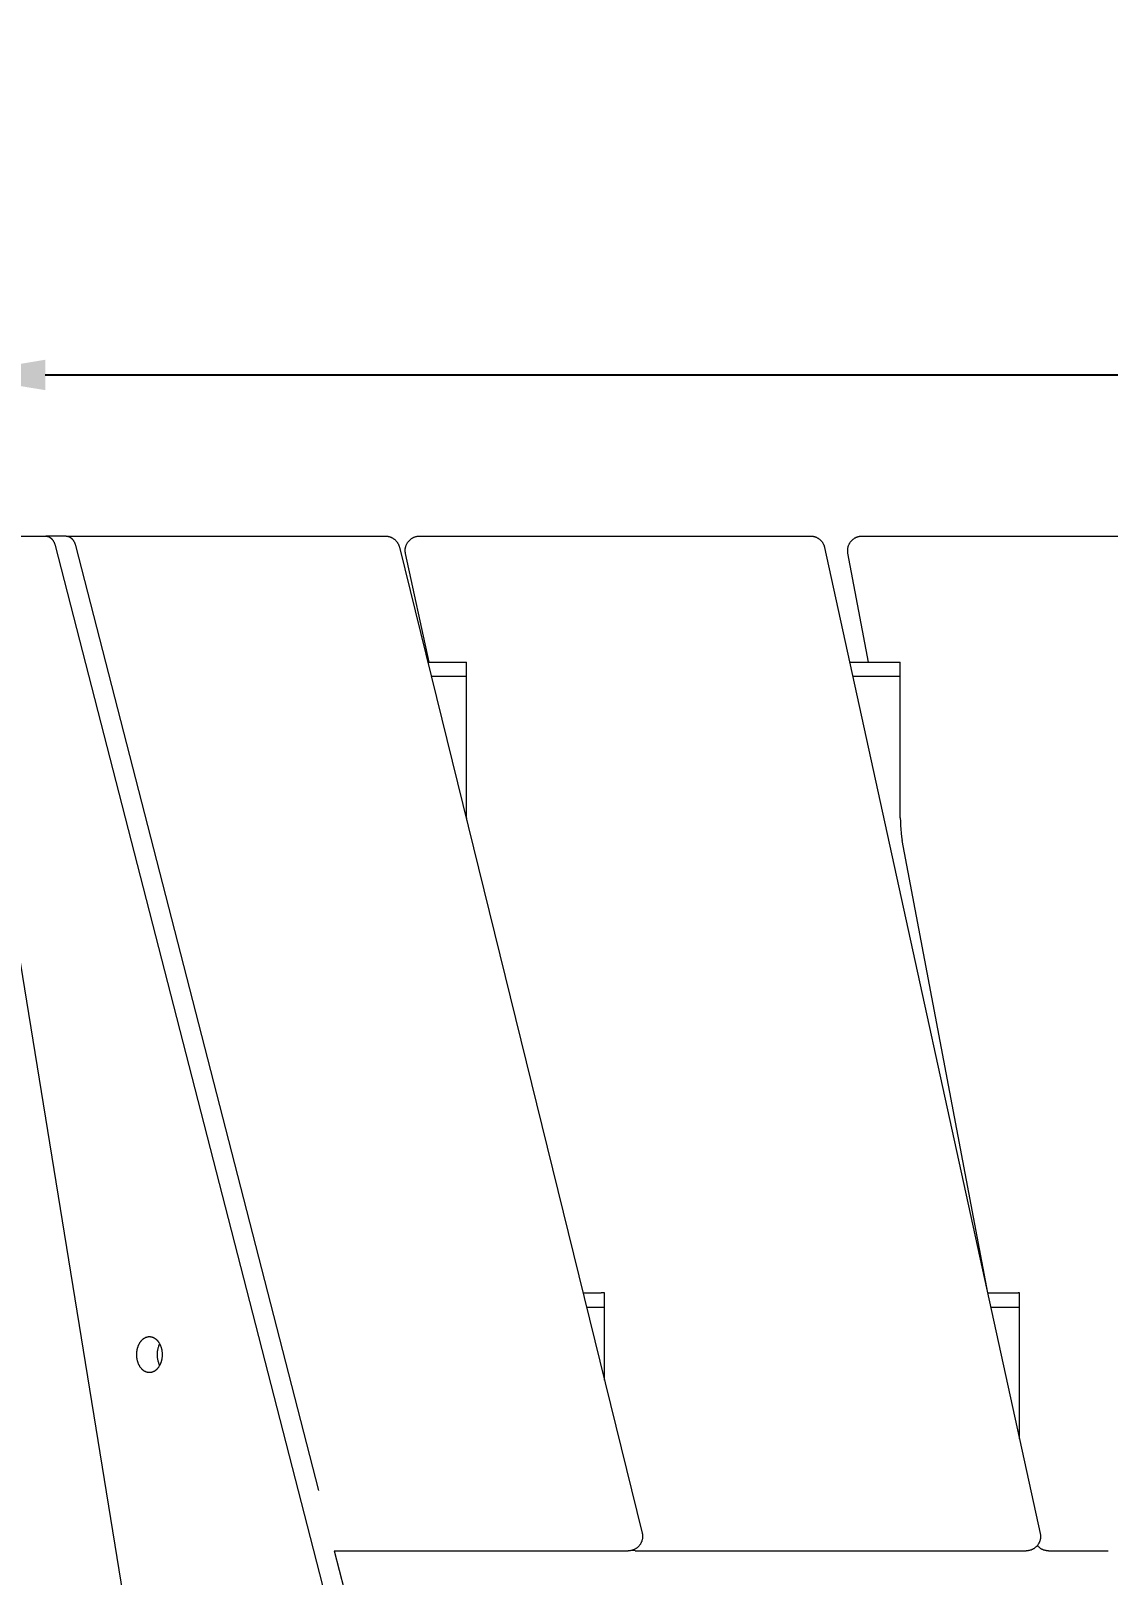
# Model space of a CAD drawing. Header units: inches. Extents: x -11 to 189, y -7 to 133.
# Drawn here: x -2.27 to 9.52, y 116.16 to 133.05 of the extents above; entities that cross this region are included whole.
import ezdxf

# ---------------------------------------------------------------- set-up
doc = ezdxf.new("R2010")
doc.units = ezdxf.units.IN
doc.layers.add('ZANO_R', color=7, linetype='Continuous', lineweight=0)
doc.layers.add('ZANO_W', color=1, linetype='Continuous', lineweight=0)
doc.styles.get("Standard").update_dxf_attribs({"font": 'arial.ttf'})
doc.dimstyles.new('amerykanie', dxfattribs={"dimtxt": 50, "dimasz": 50, "dimexe": 0.5, "dimexo": 0.5, "dimgap": 1, "dimtad": 1, "dimdec": 0, "dimzin": 0, "dimlunit": 5, "dimtxsty": 'Standard', "dimcen": 0.09, "dimclrd": 1, "dimclre": 1, "dimclrt": 1, "dimazin": 0, "dimtfac": 1, "dimtdec": 0, "dimtmove": 0, "dimatfit": 3, "dimfxl": 1, "dimtzin": 0, "dimarcsym": 1})

# ---------------------------------------------------------------- blocks, each defined once
blk = doc.blocks.new('*D387')
at = {"layer": 'ZANO_W', "color": 1, "lineweight": -2}
for p, q in [((-3.114, 127.898), (-3.114, 129.787)), ((83.802, 127.903), (83.802, 129.787)), ((-2.114, 129.287), (82.802, 129.287))]:
    blk.add_line(p, q, dxfattribs=at)
at = {"layer": 'ZANO_W', "color": 1}
for points in [[(-2.114, 129.454), (-2.114, 129.121), (-3.114, 129.287)], [(82.802, 129.121), (82.802, 129.454), (83.802, 129.287)]]:
    blk.add_solid(points, dxfattribs=at)
at = {"layer": 'ZANO_W', "color": 1, "insert": (40.344, 130.628), "char_height": 1.625, "attachment_point": 5}
blk.add_mtext('86 15/16', dxfattribs=at)

msp = doc.modelspace()

# ---------------------------------------------------------------- linework, layer by layer
at = {"layer": 'ZANO_R'}
for p, q in [((-3.00505, 127.52506), (-2.10937, 127.52506)), ((-2.10937, 127.52506), (-2.10736, 127.52503)), ((-1.88665, 127.52506), (-2.10937, 127.52506)), ((-2.10736, 127.52503), (-2.10535, 127.52496)), ((-2.10535, 127.52496), (-2.10333, 127.52483)), ((-2.10333, 127.52483), (-2.1013, 127.52465)), ((-2.1013, 127.52465), (-2.09926, 127.52441)), ((-2.09926, 127.52441), (-2.09722, 127.52412)), ((-2.09722, 127.52412), (-2.09517, 127.52378)), ((-2.09517, 127.52378), (-2.09312, 127.52337)), ((-2.09312, 127.52337), (-2.09106, 127.52292)), ((-2.09106, 127.52292), (-2.089, 127.5224)), ((-2.089, 127.5224), (-2.08694, 127.52183)), ((-2.08694, 127.52183), (-2.08488, 127.5212)), ((-2.08488, 127.5212), (-2.08282, 127.52052)), ((-2.08282, 127.52052), (-2.08076, 127.51977)), ((-2.08076, 127.51977), (-2.07871, 127.51897)), ((-2.07871, 127.51897), (-2.07666, 127.51811)), ((-2.07666, 127.51811), (-2.07461, 127.51719)), ((-1.88665, 127.52506), (-1.63627, 127.52506)), ((-1.88665, 127.52506), (-1.88465, 127.52503)), ((-1.88465, 127.52503), (-1.88264, 127.52496)), ((-1.88264, 127.52496), (-1.88062, 127.52483)), ((-1.88062, 127.52483), (-1.87859, 127.52465)), ((-1.87859, 127.52465), (-1.87655, 127.52441)), ((-1.87655, 127.52441), (-1.87451, 127.52412)), ((-1.87451, 127.52412), (-1.87246, 127.52378)), ((-1.87246, 127.52378), (-1.87041, 127.52337)), ((-1.87041, 127.52337), (-1.86835, 127.52292)), ((-1.86835, 127.52292), (-1.86629, 127.5224)), ((-1.86629, 127.5224), (-1.86423, 127.52183)), ((-1.86423, 127.52183), (-1.86217, 127.5212)), ((-1.86217, 127.5212), (-1.86011, 127.52052)), ((-1.86011, 127.52052), (-1.85805, 127.51977)), ((-1.85805, 127.51977), (-1.85599, 127.51897)), ((-1.85599, 127.51897), (-1.85394, 127.51811)), ((-1.85394, 127.51811), (-1.8519, 127.51719)), ((-1.63627, 127.52506), (1.60863, 127.52506)), ((1.60863, 127.52506), (1.61399, 127.52497)), ((1.61399, 127.52497), (1.61935, 127.52469)), ((1.61935, 127.52469), (1.6247, 127.52424)), ((1.6247, 127.52424), (1.63003, 127.5236)), ((1.63003, 127.5236), (1.63533, 127.52278)), ((1.63533, 127.52278), (1.6406, 127.52178)), ((1.6406, 127.52178), (1.64584, 127.5206)), ((1.64584, 127.5206), (1.65103, 127.51924)), ((1.65103, 127.51924), (1.65618, 127.51771)), ((1.93518, 127.51759), (1.94036, 127.51915)), ((1.94036, 127.51915), (1.94559, 127.52053)), ((1.94559, 127.52053), (1.95087, 127.52173)), ((1.95087, 127.52173), (1.95618, 127.52274)), ((1.95618, 127.52274), (1.96152, 127.52358)), ((1.96152, 127.52358), (1.96689, 127.52422)), ((1.96689, 127.52422), (1.97228, 127.52469)), ((1.97228, 127.52469), (1.97769, 127.52497)), ((1.97769, 127.52497), (1.98309, 127.52506)), ((1.98309, 127.52506), (2.73894, 127.52506)), ((2.73894, 127.52506), (6.26201, 127.52506)), ((6.26201, 127.52506), (6.26748, 127.52496)), ((6.26748, 127.52496), (6.27295, 127.52468)), ((6.27295, 127.52468), (6.2784, 127.5242)), ((6.2784, 127.5242), (6.28383, 127.52354)), ((6.28383, 127.52354), (6.28924, 127.52269)), ((6.28924, 127.52269), (6.29461, 127.52165)), ((6.29461, 127.52165), (6.29994, 127.52042)), ((6.29994, 127.52042), (6.30523, 127.51901)), ((6.30523, 127.51901), (6.31047, 127.51742)), ((6.77815, 127.51754), (6.78334, 127.51911)), ((6.78334, 127.51911), (6.78859, 127.5205)), ((6.78859, 127.5205), (6.79388, 127.5217)), ((6.79388, 127.5217), (6.79921, 127.52273)), ((6.79921, 127.52273), (6.80458, 127.52357)), ((6.80458, 127.52357), (6.80996, 127.52422)), ((6.80996, 127.52422), (6.81537, 127.52469)), ((6.81537, 127.52469), (6.82079, 127.52497)), ((6.82079, 127.52497), (6.82622, 127.52506)), ((6.82622, 127.52506), (7.47952, 127.52506)), ((7.47952, 127.52506), (11.24653, 127.52506)), ((-2.07461, 127.51719), (-2.07258, 127.51622)), ((-2.07258, 127.51622), (-2.07055, 127.51518)), ((-2.07055, 127.51518), (-2.06853, 127.51409)), ((-2.06853, 127.51409), (-2.06652, 127.51294)), ((-2.06652, 127.51294), (-2.06453, 127.51173)), ((-2.06453, 127.51173), (-2.06254, 127.51046)), ((-2.06254, 127.51046), (-2.06057, 127.50914)), ((-2.06057, 127.50914), (-2.05862, 127.50776)), ((-2.05862, 127.50776), (-2.05669, 127.50632)), ((-2.05669, 127.50632), (-2.05477, 127.50483)), ((-2.05477, 127.50483), (-2.05287, 127.50329)), ((-2.05287, 127.50329), (-2.05099, 127.50169)), ((-2.05099, 127.50169), (-2.04914, 127.50004)), ((-2.04914, 127.50004), (-2.0473, 127.49833)), ((-2.0473, 127.49833), (-2.04549, 127.49658)), ((-2.04549, 127.49658), (-2.04371, 127.49478)), ((-2.04371, 127.49478), (-2.04195, 127.49292)), ((-2.04195, 127.49292), (-2.04022, 127.49102)), ((-2.04022, 127.49102), (-2.03851, 127.48907)), ((-2.03851, 127.48907), (-2.03684, 127.48708)), ((-2.03684, 127.48708), (-2.03519, 127.48504)), ((-2.03519, 127.48504), (-2.03358, 127.48296)), ((-2.03358, 127.48296), (-2.03199, 127.48083)), ((-2.03199, 127.48083), (-2.03044, 127.47867)), ((-2.03044, 127.47867), (-2.02892, 127.47647)), ((-2.02892, 127.47647), (-2.02743, 127.47423)), ((-2.02743, 127.47423), (-2.02598, 127.47196)), ((-2.02598, 127.47196), (-2.02318, 127.46731)), ((-2.02318, 127.46731), (-2.02053, 127.46253)), ((-2.02053, 127.46253), (-2.01802, 127.45765)), ((-2.01802, 127.45765), (-2.01566, 127.45267)), ((-2.01566, 127.45267), (-2.01346, 127.4476)), ((-2.01346, 127.4476), (-2.0114, 127.44246)), ((-2.0114, 127.44246), (-2.0095, 127.43726)), ((-2.0095, 127.43726), (-2.00776, 127.43202)), ((-2.00776, 127.43202), (-2.00617, 127.42674)), ((-2.00617, 127.42674), (-2.00473, 127.42144)), ((-2.00473, 127.42144), (1.98108, 111.93451)), ((-1.8519, 127.51719), (-1.84986, 127.51622)), ((-1.84986, 127.51622), (-1.84784, 127.51518)), ((-1.84784, 127.51518), (-1.84582, 127.51409)), ((-1.84582, 127.51409), (-1.84381, 127.51294)), ((-1.84381, 127.51294), (-1.84181, 127.51173)), ((-1.84181, 127.51173), (-1.83983, 127.51046)), ((-1.83983, 127.51046), (-1.83786, 127.50914)), ((-1.83786, 127.50914), (-1.83591, 127.50776)), ((-1.83591, 127.50776), (-1.83398, 127.50632)), ((-1.83398, 127.50632), (-1.83206, 127.50483)), ((-1.83206, 127.50483), (-1.83016, 127.50329)), ((-1.83016, 127.50329), (-1.82828, 127.50169)), ((-1.82828, 127.50169), (-1.82643, 127.50004)), ((-1.82643, 127.50004), (-1.82459, 127.49833)), ((-1.82459, 127.49833), (-1.82278, 127.49658)), ((-1.82278, 127.49658), (-1.821, 127.49478)), ((-1.821, 127.49478), (-1.81924, 127.49292)), ((-1.81924, 127.49292), (-1.81751, 127.49102)), ((-1.81751, 127.49102), (-1.8158, 127.48907)), ((-1.8158, 127.48907), (-1.81413, 127.48708)), ((-1.81413, 127.48708), (-1.81248, 127.48504)), ((-1.81248, 127.48504), (-1.81087, 127.48296)), ((-1.81087, 127.48296), (-1.80928, 127.48083)), ((-1.80928, 127.48083), (-1.80773, 127.47867)), ((-1.80773, 127.47867), (-1.80621, 127.47647)), ((-1.80621, 127.47647), (-1.80472, 127.47423)), ((-1.80472, 127.47423), (-1.80327, 127.47196)), ((-1.80327, 127.47196), (-1.80047, 127.46731)), ((-1.80047, 127.46731), (-1.79782, 127.46253)), ((-1.79782, 127.46253), (-1.79531, 127.45765)), ((-1.79531, 127.45765), (-1.79295, 127.45267)), ((-1.79295, 127.45267), (-1.79075, 127.4476)), ((-1.79075, 127.4476), (-1.78869, 127.44246)), ((-1.78869, 127.44246), (-1.78679, 127.43726)), ((-1.78679, 127.43726), (-1.78505, 127.43202)), ((-1.78505, 127.43202), (-1.78346, 127.42674)), ((-1.78346, 127.42674), (-1.78201, 127.42144)), ((-1.78201, 127.42144), (0.87826, 117.08488)), ((1.65618, 127.51771), (1.66126, 127.516)), ((1.66126, 127.516), (1.66629, 127.51412)), ((1.66629, 127.51412), (1.67125, 127.51207)), ((1.67125, 127.51207), (1.67614, 127.50985)), ((1.67614, 127.50985), (1.68095, 127.50747)), ((1.68095, 127.50747), (1.68567, 127.50493)), ((1.68567, 127.50493), (1.69031, 127.50222)), ((1.69031, 127.50222), (1.69485, 127.49936)), ((1.69485, 127.49936), (1.69929, 127.49634)), ((1.69929, 127.49634), (1.70362, 127.49318)), ((1.70362, 127.49318), (1.70785, 127.48987)), ((1.70785, 127.48987), (1.71196, 127.48642)), ((1.71196, 127.48642), (1.71595, 127.48283)), ((1.71595, 127.48283), (1.71981, 127.47911)), ((1.71981, 127.47911), (1.72355, 127.47525)), ((1.72355, 127.47525), (1.72715, 127.47127)), ((1.72715, 127.47127), (1.73061, 127.46717)), ((1.73061, 127.46717), (1.73394, 127.46296)), ((1.73394, 127.46296), (1.73711, 127.45863)), ((1.73711, 127.45863), (1.74014, 127.4542)), ((1.74014, 127.4542), (1.74302, 127.44967)), ((1.74302, 127.44967), (1.74574, 127.44505)), ((1.74574, 127.44505), (1.7483, 127.44033)), ((1.7483, 127.44033), (1.75069, 127.43553)), ((1.75069, 127.43553), (1.75293, 127.43065)), ((1.75293, 127.43065), (1.75499, 127.42569)), ((1.75499, 127.42569), (1.75689, 127.42067)), ((1.75689, 127.42067), (1.75861, 127.41559)), ((1.75861, 127.41559), (1.76016, 127.41045)), ((1.76016, 127.41045), (1.76153, 127.40526)), ((1.76153, 127.40526), (4.41911, 116.62149)), ((1.82562, 127.3661), (1.82566, 127.37151)), ((1.82576, 127.3607), (1.82562, 127.3661)), ((1.82566, 127.37151), (1.82589, 127.37692)), ((1.82609, 127.3553), (1.82576, 127.3607)), ((1.82589, 127.37692), (1.8263, 127.38231)), ((1.82661, 127.34991), (1.82609, 127.3553)), ((1.8263, 127.38231), (1.8269, 127.38769)), ((1.82731, 127.34455), (1.82661, 127.34991)), ((1.8269, 127.38769), (1.82769, 127.39304)), ((1.82769, 127.39304), (1.82865, 127.39836)), ((1.82865, 127.39836), (1.8298, 127.40365)), ((1.8298, 127.40365), (1.83113, 127.40889)), ((1.83113, 127.40889), (1.83264, 127.41409)), ((1.83264, 127.41409), (1.83432, 127.41923)), ((1.83432, 127.41923), (1.83619, 127.42431)), ((1.83619, 127.42431), (1.83822, 127.42932)), ((1.83822, 127.42932), (1.84043, 127.43426)), ((1.84043, 127.43426), (1.8428, 127.43912)), ((1.8428, 127.43912), (1.84534, 127.44389)), ((1.84534, 127.44389), (1.84804, 127.44858)), ((1.84804, 127.44858), (1.8509, 127.45317)), ((1.8509, 127.45317), (1.85392, 127.45766)), ((1.85392, 127.45766), (1.85709, 127.46204)), ((1.85709, 127.46204), (1.86041, 127.46632)), ((1.86041, 127.46632), (1.86387, 127.47047)), ((1.86387, 127.47047), (1.86748, 127.4745)), ((1.86748, 127.4745), (1.87122, 127.47841)), ((1.87122, 127.47841), (1.87509, 127.48219)), ((1.87509, 127.48219), (1.87909, 127.48583)), ((1.87909, 127.48583), (1.88321, 127.48933)), ((1.88321, 127.48933), (1.88745, 127.49269)), ((1.88745, 127.49269), (1.89181, 127.4959)), ((1.89181, 127.4959), (1.89627, 127.49896)), ((1.89627, 127.49896), (1.90083, 127.50187)), ((1.90083, 127.50187), (1.90549, 127.50461)), ((1.90549, 127.50461), (1.91024, 127.5072)), ((1.91024, 127.5072), (1.91508, 127.50962)), ((1.91508, 127.50962), (1.92, 127.51187)), ((1.92, 127.51187), (1.92499, 127.51395)), ((1.92499, 127.51395), (1.93006, 127.51586)), ((1.93006, 127.51586), (1.93518, 127.51759)), ((6.31047, 127.51742), (6.31564, 127.51565)), ((6.31564, 127.51565), (6.32075, 127.51369)), ((6.32075, 127.51369), (6.3258, 127.51156)), ((6.3258, 127.51156), (6.33076, 127.50926)), ((6.33076, 127.50926), (6.33564, 127.50679)), ((6.33564, 127.50679), (6.34043, 127.50414)), ((6.34043, 127.50414), (6.34513, 127.50134)), ((6.34513, 127.50134), (6.34973, 127.49837)), ((6.34973, 127.49837), (6.35422, 127.49524)), ((6.35422, 127.49524), (6.3586, 127.49196)), ((6.3586, 127.49196), (6.36286, 127.48853)), ((6.36286, 127.48853), (6.367, 127.48495)), ((6.367, 127.48495), (6.37102, 127.48123)), ((6.37102, 127.48123), (6.3749, 127.47738)), ((6.3749, 127.47738), (6.37865, 127.47339)), ((6.37865, 127.47339), (6.38225, 127.46927)), ((6.38225, 127.46927), (6.38571, 127.46503)), ((6.38571, 127.46503), (6.38903, 127.46068)), ((6.38903, 127.46068), (6.39218, 127.45621)), ((6.39218, 127.45621), (6.39518, 127.45163)), ((6.39518, 127.45163), (6.39802, 127.44695)), ((6.39802, 127.44695), (6.4007, 127.44218)), ((6.4007, 127.44218), (6.40321, 127.43731)), ((6.40321, 127.43731), (6.40555, 127.43237)), ((6.40555, 127.43237), (6.40771, 127.42734)), ((6.40771, 127.42734), (6.4097, 127.42224)), ((6.4097, 127.42224), (6.41151, 127.41708)), ((6.41151, 127.41708), (6.41314, 127.41185)), ((6.41314, 127.41185), (6.41459, 127.40658)), ((6.41459, 127.40658), (6.41585, 127.40125)), ((6.41585, 127.40125), (8.77615, 116.61748)), ((6.66875, 127.36527), (6.66877, 127.3707)), ((6.66893, 127.35985), (6.66875, 127.36527)), ((6.66877, 127.3707), (6.66897, 127.37613)), ((6.66929, 127.35443), (6.66893, 127.35985)), ((6.66897, 127.37613), (6.66936, 127.38154)), ((6.66983, 127.34903), (6.66929, 127.35443)), ((6.66936, 127.38154), (6.66993, 127.38694)), ((6.66993, 127.38694), (6.67069, 127.39231)), ((6.67069, 127.39231), (6.67164, 127.39765)), ((6.67164, 127.39765), (6.67276, 127.40296)), ((6.67276, 127.40296), (6.67407, 127.40823)), ((6.67407, 127.40823), (6.67557, 127.41345)), ((6.67557, 127.41345), (6.67724, 127.41861)), ((6.67724, 127.41861), (6.67908, 127.42372)), ((6.67908, 127.42372), (6.6811, 127.42875)), ((6.6811, 127.42875), (6.6833, 127.43372)), ((6.6833, 127.43372), (6.68566, 127.4386)), ((6.68566, 127.4386), (6.68819, 127.4434)), ((6.68819, 127.4434), (6.69089, 127.44812)), ((6.69089, 127.44812), (6.69374, 127.45273)), ((6.69374, 127.45273), (6.69676, 127.45725)), ((6.69676, 127.45725), (6.69992, 127.46165)), ((6.69992, 127.46165), (6.70324, 127.46595)), ((6.70324, 127.46595), (6.7067, 127.47013)), ((6.7067, 127.47013), (6.71031, 127.47419)), ((6.71031, 127.47419), (6.71405, 127.47812)), ((6.71405, 127.47812), (6.71793, 127.48192)), ((6.71793, 127.48192), (6.72193, 127.48558)), ((6.72193, 127.48558), (6.72606, 127.4891)), ((6.72606, 127.4891), (6.73031, 127.49248)), ((6.73031, 127.49248), (6.73467, 127.49571)), ((6.73467, 127.49571), (6.73914, 127.49879)), ((6.73914, 127.49879), (6.74371, 127.50172)), ((6.74371, 127.50172), (6.74838, 127.50448)), ((6.74838, 127.50448), (6.75314, 127.50708)), ((6.75314, 127.50708), (6.75799, 127.50951)), ((6.75799, 127.50951), (6.76293, 127.51178)), ((6.76293, 127.51178), (6.76793, 127.51388)), ((6.76793, 127.51388), (6.77301, 127.5158)), ((6.77301, 127.5158), (6.77815, 127.51754)), ((1.98108, 96.029), (-3.11357, 127.33226)), ((1.82819, 127.33921), (1.82731, 127.34455)), ((1.82926, 127.33391), (1.82819, 127.33921)), ((2.08902, 126.14711), (1.82926, 127.33391)), ((6.67056, 127.34366), (6.66983, 127.34903)), ((6.67148, 127.33831), (6.67056, 127.34366)), ((6.89683, 126.14711), (6.67148, 127.33831)), ((2.07159, 126.14711), (2.49713, 126.14711)), ((2.49713, 124.44418), (2.49713, 126.14711)), ((6.69035, 126.14711), (7.24473, 126.14711)), ((7.24473, 124.44418), (7.24473, 126.14711)), ((2.49713, 125.98963), (2.1104, 125.98963)), ((7.24473, 125.98963), (6.72482, 125.98963)), ((2.49713, 124.44418), (2.49731, 124.41966)), ((7.24473, 124.44418), (7.24516, 124.40226)), ((7.24516, 124.40226), (7.24687, 124.36038)), ((7.24687, 124.36038), (7.24984, 124.31857)), ((7.24984, 124.31857), (7.25408, 124.27686)), ((7.25408, 124.27686), (7.25958, 124.23531)), ((7.25958, 124.23531), (7.26634, 124.19394)), ((8.20197, 119.24825), (7.26634, 124.19394)), ((3.77176, 119.24825), (3.97144, 119.24825)), ((4.00712, 119.24825), (3.97144, 119.24825)), ((4.00712, 118.29324), (4.00712, 119.24825)), ((8.20034, 119.24825), (8.53613, 119.24825)), ((8.54987, 119.24825), (8.53613, 119.24825)), ((8.54987, 117.6513), (8.54987, 119.24825)), ((3.81057, 119.09077), (4.00712, 119.09077)), ((8.23481, 119.09077), (8.54987, 119.09077)), ((-1.05288, 118.73451), (-1.04992, 118.73732)), ((-1.04992, 118.73732), (-1.04691, 118.74002)), ((-1.04691, 118.74002), (-1.04387, 118.74261)), ((-1.04387, 118.74261), (-1.04079, 118.74507)), ((-1.04079, 118.74507), (-1.03768, 118.74742)), ((-1.03768, 118.74742), (-1.03454, 118.74964)), ((-1.03454, 118.74964), (-1.03137, 118.75175)), ((-1.03137, 118.75175), (-1.02819, 118.75373)), ((-1.02819, 118.75373), (-1.02498, 118.75559)), ((-1.02498, 118.75559), (-1.02176, 118.75733)), ((-1.02176, 118.75733), (-1.01853, 118.75894)), ((-1.01853, 118.75894), (-1.01529, 118.76044)), ((-1.01529, 118.76044), (-1.01205, 118.76181)), ((-1.01205, 118.76181), (-1.0088, 118.76307)), ((-1.0088, 118.76307), (-1.00555, 118.7642)), ((-1.00555, 118.7642), (-1.00231, 118.76522)), ((-1.00231, 118.76522), (-0.99908, 118.76612)), ((-0.99908, 118.76612), (-0.99585, 118.76691)), ((-0.99585, 118.76691), (-0.99264, 118.76759)), ((-0.99264, 118.76759), (-0.98944, 118.76816)), ((-0.98944, 118.76816), (-0.98625, 118.76861)), ((-0.98625, 118.76861), (-0.98309, 118.76897)), ((-0.98309, 118.76897), (-0.97995, 118.76921)), ((-0.97995, 118.76921), (-0.97684, 118.76936)), ((-0.97684, 118.76936), (-0.97375, 118.76941)), ((-0.97375, 118.76941), (-0.97066, 118.76936)), ((-0.97066, 118.76936), (-0.96754, 118.76921)), ((-0.96754, 118.76921), (-0.9644, 118.76897)), ((-0.9644, 118.76897), (-0.96124, 118.76861)), ((-0.96124, 118.76861), (-0.95806, 118.76816)), ((-0.95806, 118.76816), (-0.95486, 118.76759)), ((-0.95486, 118.76759), (-0.95165, 118.76691)), ((-0.95165, 118.76691), (-0.94842, 118.76612)), ((-0.94842, 118.76612), (-0.94518, 118.76522)), ((-0.94518, 118.76522), (-0.94194, 118.7642)), ((-0.94194, 118.7642), (-0.93869, 118.76307)), ((-0.93869, 118.76307), (-0.93545, 118.76181)), ((-0.93545, 118.76181), (-0.9322, 118.76044)), ((-0.9322, 118.76044), (-0.92896, 118.75894)), ((-0.92896, 118.75894), (-0.92573, 118.75733)), ((-0.92573, 118.75733), (-0.92251, 118.75559)), ((-0.92251, 118.75559), (-0.91931, 118.75373)), ((-0.91931, 118.75373), (-0.91612, 118.75175)), ((-0.91612, 118.75175), (-0.91296, 118.74964)), ((-0.91296, 118.74964), (-0.90982, 118.74742)), ((-0.90982, 118.74742), (-0.90671, 118.74507)), ((-0.90671, 118.74507), (-0.90363, 118.74261)), ((-0.90363, 118.74261), (-0.90058, 118.74002)), ((-0.90058, 118.74002), (-0.89758, 118.73732)), ((-0.89758, 118.73732), (-0.89462, 118.73451)), ((-1.11294, 118.57256), (-1.1128, 118.58134)), ((-1.1128, 118.56378), (-1.11294, 118.57256)), ((-1.1128, 118.58134), (-1.11238, 118.59025)), ((-1.11238, 118.59025), (-1.11165, 118.59927)), ((-1.11165, 118.59927), (-1.11062, 118.60838)), ((-1.11062, 118.60838), (-1.10926, 118.61754)), ((-1.10926, 118.61754), (-1.10846, 118.62213)), ((-1.10846, 118.62213), (-1.10757, 118.62672)), ((-1.10757, 118.62672), (-1.1066, 118.63131)), ((-1.1066, 118.63131), (-1.10554, 118.6359)), ((-1.10554, 118.6359), (-1.1044, 118.64047)), ((-1.1044, 118.64047), (-1.10317, 118.64502)), ((-1.10317, 118.64502), (-1.10185, 118.64955)), ((-1.10185, 118.64955), (-1.10045, 118.65406)), ((-1.10045, 118.65406), (-1.09896, 118.65853)), ((-1.09896, 118.65853), (-1.09739, 118.66297)), ((-1.09739, 118.66297), (-1.09573, 118.66737)), ((-1.09573, 118.66737), (-1.09399, 118.67172)), ((-1.09399, 118.67172), (-1.09216, 118.67603)), ((-1.09216, 118.67603), (-1.09025, 118.68028)), ((-1.09025, 118.68028), (-1.08826, 118.68447)), ((-1.08826, 118.68447), (-1.08619, 118.68859)), ((-1.08619, 118.68859), (-1.08404, 118.69265)), ((-1.08404, 118.69265), (-1.08181, 118.69663)), ((-1.08181, 118.69663), (-1.07951, 118.70054)), ((-1.07951, 118.70054), (-1.07713, 118.70436)), ((-1.07713, 118.70436), (-1.07469, 118.7081)), ((-1.07469, 118.7081), (-1.07217, 118.71175)), ((-1.07217, 118.71175), (-1.06959, 118.71531)), ((-1.06959, 118.71531), (-1.06695, 118.71877)), ((-1.06695, 118.71877), (-1.06424, 118.72213)), ((-1.06424, 118.72213), (-1.06148, 118.72538)), ((-1.06148, 118.72538), (-1.05866, 118.72853)), ((-1.05866, 118.72853), (-1.0558, 118.73158)), ((-1.0558, 118.73158), (-1.05288, 118.73451)), ((-0.89462, 118.73451), (-0.8917, 118.73158)), ((-0.8917, 118.73158), (-0.88883, 118.72853)), ((-0.89016, 118.58131), (-0.89023, 118.57256)), ((-0.89023, 118.57256), (-0.89016, 118.56381)), ((-0.88978, 118.59005), (-0.89016, 118.58131)), ((-0.88911, 118.59878), (-0.88978, 118.59005)), ((-0.88813, 118.60747), (-0.88911, 118.59878)), ((-0.88883, 118.72853), (-0.88601, 118.72538)), ((-0.88686, 118.61613), (-0.88813, 118.60747)), ((-0.8853, 118.62474), (-0.88686, 118.61613)), ((-0.88601, 118.72538), (-0.88325, 118.72213)), ((-0.88343, 118.63329), (-0.8853, 118.62474)), ((-0.88128, 118.64178), (-0.88343, 118.63329)), ((-0.88325, 118.72213), (-0.88055, 118.71877)), ((-0.87884, 118.65018), (-0.88128, 118.64178)), ((-0.88055, 118.71877), (-0.8779, 118.71531)), ((-0.87611, 118.65849), (-0.87884, 118.65018)), ((-0.8779, 118.71531), (-0.87532, 118.71175)), ((-0.8731, 118.66671), (-0.87611, 118.65849)), ((-0.87532, 118.71175), (-0.87281, 118.7081)), ((-0.8698, 118.67482), (-0.8731, 118.66671)), ((-0.87281, 118.7081), (-0.87036, 118.70436)), ((-0.87036, 118.70436), (-0.86799, 118.70054)), ((-0.86623, 118.68281), (-0.8698, 118.67482)), ((-0.86799, 118.70054), (-0.86568, 118.69663)), ((-0.86239, 118.69067), (-0.86623, 118.68281)), ((-0.86568, 118.69663), (-0.86346, 118.69265)), ((-0.86346, 118.69265), (-0.86131, 118.68859)), ((-0.86131, 118.68859), (-0.85923, 118.68447)), ((-0.85923, 118.68447), (-0.85724, 118.68028)), ((-0.85724, 118.68028), (-0.85533, 118.67603)), ((-0.85533, 118.67603), (-0.85351, 118.67172)), ((-0.85351, 118.67172), (-0.85176, 118.66737)), ((-0.85176, 118.66737), (-0.8501, 118.66297)), ((-0.8501, 118.66297), (-0.84853, 118.65853)), ((-0.84853, 118.65853), (-0.84704, 118.65406)), ((-0.84704, 118.65406), (-0.84564, 118.64955)), ((-0.84564, 118.64955), (-0.84433, 118.64502)), ((-0.84433, 118.64502), (-0.8431, 118.64047)), ((-0.8431, 118.64047), (-0.84195, 118.6359)), ((-0.84195, 118.6359), (-0.8409, 118.63131)), ((-0.8409, 118.63131), (-0.83993, 118.62672)), ((-0.83993, 118.62672), (-0.83904, 118.62213)), ((-0.83904, 118.62213), (-0.83824, 118.61754)), ((-0.83824, 118.61754), (-0.83688, 118.60838)), ((-0.83688, 118.60838), (-0.83584, 118.59927)), ((-0.83584, 118.59927), (-0.83512, 118.59025)), ((-0.83512, 118.59025), (-0.83469, 118.58134)), ((-0.83469, 118.58134), (-0.83455, 118.57256)), ((-0.83455, 118.57256), (-0.83469, 118.56378)), ((-1.11238, 118.55487), (-1.1128, 118.56378)), ((-1.11165, 118.54585), (-1.11238, 118.55487)), ((-1.11062, 118.53674), (-1.11165, 118.54585)), ((-1.10926, 118.52758), (-1.11062, 118.53674)), ((-1.10846, 118.52299), (-1.10926, 118.52758)), ((-1.10757, 118.51839), (-1.10846, 118.52299)), ((-1.1066, 118.5138), (-1.10757, 118.51839)), ((-1.10554, 118.50922), (-1.1066, 118.5138)), ((-1.1044, 118.50465), (-1.10554, 118.50922)), ((-1.10317, 118.5001), (-1.1044, 118.50465)), ((-1.10185, 118.49557), (-1.10317, 118.5001)), ((-1.10045, 118.49106), (-1.10185, 118.49557)), ((-1.09896, 118.48659), (-1.10045, 118.49106)), ((-1.09739, 118.48215), (-1.09896, 118.48659)), ((-1.09573, 118.47775), (-1.09739, 118.48215)), ((-1.09399, 118.47339), (-1.09573, 118.47775)), ((-1.09216, 118.46909), (-1.09399, 118.47339)), ((-1.09025, 118.46484), (-1.09216, 118.46909)), ((-1.08826, 118.46065), (-1.09025, 118.46484)), ((-1.08619, 118.45653), (-1.08826, 118.46065)), ((-1.08404, 118.45247), (-1.08619, 118.45653)), ((-1.08181, 118.44848), (-1.08404, 118.45247)), ((-1.07951, 118.44458), (-1.08181, 118.44848)), ((-1.07713, 118.44075), (-1.07951, 118.44458)), ((-1.07469, 118.43701), (-1.07713, 118.44075)), ((-1.07217, 118.43337), (-1.07469, 118.43701)), ((-1.06959, 118.42981), (-1.07217, 118.43337)), ((-1.06695, 118.42635), (-1.06959, 118.42981)), ((-1.06424, 118.42299), (-1.06695, 118.42635)), ((-1.06148, 118.41973), (-1.06424, 118.42299)), ((-1.05866, 118.41658), (-1.06148, 118.41973)), ((-1.0558, 118.41354), (-1.05866, 118.41658)), ((-1.05288, 118.41061), (-1.0558, 118.41354)), ((-1.04992, 118.4078), (-1.05288, 118.41061)), ((-1.04691, 118.4051), (-1.04992, 118.4078)), ((-1.04387, 118.40251), (-1.04691, 118.4051)), ((-1.04079, 118.40005), (-1.04387, 118.40251)), ((-1.03768, 118.3977), (-1.04079, 118.40005)), ((-1.03454, 118.39548), (-1.03768, 118.3977)), ((-0.90982, 118.3977), (-0.91296, 118.39548)), ((-0.90671, 118.40005), (-0.90982, 118.3977)), ((-0.90363, 118.40251), (-0.90671, 118.40005)), ((-0.90058, 118.4051), (-0.90363, 118.40251)), ((-0.89758, 118.4078), (-0.90058, 118.4051)), ((-0.89462, 118.41061), (-0.89758, 118.4078)), ((-0.8917, 118.41354), (-0.89462, 118.41061)), ((-0.88883, 118.41658), (-0.8917, 118.41354)), ((-0.89016, 118.56381), (-0.88978, 118.55507)), ((-0.88978, 118.55507), (-0.88911, 118.54634)), ((-0.88911, 118.54634), (-0.88813, 118.53764)), ((-0.88601, 118.41973), (-0.88883, 118.41658)), ((-0.88813, 118.53764), (-0.88686, 118.52899)), ((-0.88686, 118.52899), (-0.8853, 118.52038)), ((-0.88325, 118.42299), (-0.88601, 118.41973)), ((-0.8853, 118.52038), (-0.88343, 118.51183)), ((-0.88343, 118.51183), (-0.88128, 118.50334)), ((-0.88055, 118.42635), (-0.88325, 118.42299)), ((-0.88128, 118.50334), (-0.87884, 118.49494)), ((-0.8779, 118.42981), (-0.88055, 118.42635)), ((-0.87884, 118.49494), (-0.87611, 118.48663)), ((-0.87532, 118.43337), (-0.8779, 118.42981)), ((-0.87611, 118.48663), (-0.8731, 118.47841)), ((-0.87281, 118.43701), (-0.87532, 118.43337)), ((-0.8731, 118.47841), (-0.8698, 118.4703)), ((-0.87036, 118.44075), (-0.87281, 118.43701)), ((-0.86799, 118.44458), (-0.87036, 118.44075)), ((-0.8698, 118.4703), (-0.86623, 118.46231)), ((-0.86568, 118.44848), (-0.86799, 118.44458)), ((-0.86623, 118.46231), (-0.86239, 118.45445)), ((-0.86346, 118.45247), (-0.86568, 118.44848)), ((-0.86131, 118.45653), (-0.86346, 118.45247)), ((-0.85923, 118.46065), (-0.86131, 118.45653)), ((-0.85724, 118.46484), (-0.85923, 118.46065)), ((-0.85533, 118.46909), (-0.85724, 118.46484)), ((-0.85351, 118.47339), (-0.85533, 118.46909)), ((-0.85176, 118.47775), (-0.85351, 118.47339)), ((-0.8501, 118.48215), (-0.85176, 118.47775)), ((-0.84853, 118.48659), (-0.8501, 118.48215)), ((-0.84704, 118.49106), (-0.84853, 118.48659)), ((-0.84564, 118.49557), (-0.84704, 118.49106)), ((-0.84433, 118.5001), (-0.84564, 118.49557)), ((-0.8431, 118.50465), (-0.84433, 118.5001)), ((-0.84195, 118.50922), (-0.8431, 118.50465)), ((-0.8409, 118.5138), (-0.84195, 118.50922)), ((-0.83993, 118.51839), (-0.8409, 118.5138)), ((-0.83904, 118.52299), (-0.83993, 118.51839)), ((-0.83824, 118.52758), (-0.83904, 118.52299)), ((-0.83688, 118.53674), (-0.83824, 118.52758)), ((-0.83584, 118.54585), (-0.83688, 118.53674)), ((-0.83512, 118.55487), (-0.83584, 118.54585)), ((-0.83469, 118.56378), (-0.83512, 118.55487)), ((-1.03137, 118.39337), (-1.03454, 118.39548)), ((-1.02819, 118.39139), (-1.03137, 118.39337)), ((-1.02498, 118.38953), (-1.02819, 118.39139)), ((-1.02176, 118.38779), (-1.02498, 118.38953)), ((-1.01853, 118.38618), (-1.02176, 118.38779)), ((-1.01529, 118.38468), (-1.01853, 118.38618)), ((-1.01205, 118.38331), (-1.01529, 118.38468)), ((-1.0088, 118.38205), (-1.01205, 118.38331)), ((-1.00555, 118.38092), (-1.0088, 118.38205)), ((-1.00231, 118.3799), (-1.00555, 118.38092)), ((-0.99908, 118.379), (-1.00231, 118.3799)), ((-0.99585, 118.37821), (-0.99908, 118.379)), ((-0.99264, 118.37753), (-0.99585, 118.37821)), ((-0.98944, 118.37696), (-0.99264, 118.37753)), ((-0.98625, 118.37651), (-0.98944, 118.37696)), ((-0.98309, 118.37615), (-0.98625, 118.37651)), ((-0.97995, 118.3759), (-0.98309, 118.37615)), ((-0.97684, 118.37576), (-0.97995, 118.3759)), ((-0.97375, 118.37571), (-0.97684, 118.37576)), ((-0.97066, 118.37576), (-0.97375, 118.37571)), ((-0.96754, 118.3759), (-0.97066, 118.37576)), ((-0.9644, 118.37615), (-0.96754, 118.3759)), ((-0.96124, 118.37651), (-0.9644, 118.37615)), ((-0.95806, 118.37696), (-0.96124, 118.37651)), ((-0.95486, 118.37753), (-0.95806, 118.37696)), ((-0.95165, 118.37821), (-0.95486, 118.37753)), ((-0.94842, 118.379), (-0.95165, 118.37821)), ((-0.94518, 118.3799), (-0.94842, 118.379)), ((-0.94194, 118.38092), (-0.94518, 118.3799)), ((-0.93869, 118.38205), (-0.94194, 118.38092)), ((-0.93545, 118.38331), (-0.93869, 118.38205)), ((-0.9322, 118.38468), (-0.93545, 118.38331)), ((-0.92896, 118.38618), (-0.9322, 118.38468)), ((-0.92573, 118.38779), (-0.92896, 118.38618)), ((-0.92251, 118.38953), (-0.92573, 118.38779)), ((-0.91931, 118.39139), (-0.92251, 118.38953)), ((-0.91612, 118.39337), (-0.91931, 118.39139)), ((-0.91296, 118.39548), (-0.91612, 118.39337)), ((4.4175, 116.54011), (4.41588, 116.53486)), ((4.41893, 116.54541), (4.4175, 116.54011)), ((4.42017, 116.55075), (4.41893, 116.54541)), ((4.41911, 116.62149), (4.42033, 116.61614)), ((4.42123, 116.55614), (4.42017, 116.55075)), ((4.42033, 116.61614), (4.42136, 116.61075)), ((4.4221, 116.56156), (4.42123, 116.55614)), ((4.42136, 116.61075), (4.4222, 116.60533)), ((4.42278, 116.567), (4.4221, 116.56156)), ((4.4222, 116.60533), (4.42286, 116.59988)), ((4.42327, 116.57247), (4.42278, 116.567)), ((4.42286, 116.59988), (4.42332, 116.59441)), ((4.42357, 116.57795), (4.42327, 116.57247)), ((4.42332, 116.59441), (4.4236, 116.58893)), ((4.42368, 116.58344), (4.42357, 116.57795)), ((4.4236, 116.58893), (4.42368, 116.58344)), ((8.77427, 116.5425), (8.77277, 116.5373)), ((8.7756, 116.54774), (8.77427, 116.5425)), ((8.77675, 116.55303), (8.7756, 116.54774)), ((8.77615, 116.61748), (8.77721, 116.61218)), ((8.77772, 116.55835), (8.77675, 116.55303)), ((8.77721, 116.61218), (8.7781, 116.60684)), ((8.7785, 116.5637), (8.77772, 116.55835)), ((8.7781, 116.60684), (8.7788, 116.60148)), ((8.7791, 116.56908), (8.7785, 116.5637)), ((8.7788, 116.60148), (8.77931, 116.59609)), ((8.77951, 116.57447), (8.7791, 116.56908)), ((8.77931, 116.59609), (8.77964, 116.59069)), ((8.77974, 116.57988), (8.77951, 116.57447)), ((8.77964, 116.59069), (8.77978, 116.58529)), ((8.77978, 116.58529), (8.77974, 116.57988)), ((1.04775, 116.42633), (4.2662, 116.42633)), ((1.04775, 116.42633), (2.20379, 111.93451)), ((4.27169, 116.42643), (4.2662, 116.42633)), ((4.27717, 116.42671), (4.27169, 116.42643)), ((4.28264, 116.42719), (4.27717, 116.42671)), ((4.28808, 116.42786), (4.28264, 116.42719)), ((4.29351, 116.42871), (4.28808, 116.42786)), ((4.29889, 116.42976), (4.29351, 116.42871)), ((4.30424, 116.43099), (4.29889, 116.42976)), ((4.30954, 116.43241), (4.30424, 116.43099)), ((4.34339, 116.42633), (4.3048, 116.43113)), ((4.31479, 116.43401), (4.30954, 116.43241)), ((4.31998, 116.4358), (4.31479, 116.43401)), ((4.32511, 116.43776), (4.31998, 116.4358)), ((4.33016, 116.4399), (4.32511, 116.43776)), ((4.33514, 116.44222), (4.33016, 116.4399)), ((4.34003, 116.44471), (4.33514, 116.44222)), ((4.34483, 116.44737), (4.34003, 116.44471)), ((4.34339, 116.42633), (5.09924, 116.42633)), ((4.34954, 116.45019), (4.34483, 116.44737)), ((4.35415, 116.45317), (4.34954, 116.45019)), ((4.35864, 116.45632), (4.35415, 116.45317)), ((4.36303, 116.45962), (4.35864, 116.45632)), ((4.3673, 116.46307), (4.36303, 116.45962)), ((4.37145, 116.46666), (4.3673, 116.46307)), ((4.37546, 116.4704), (4.37145, 116.46666)), ((4.37935, 116.47428), (4.37546, 116.4704)), ((4.3831, 116.47829), (4.37935, 116.47428)), ((4.3867, 116.48243), (4.3831, 116.47829)), ((4.39016, 116.48669), (4.3867, 116.48243)), ((4.39347, 116.49107), (4.39016, 116.48669)), ((4.39663, 116.49556), (4.39347, 116.49107)), ((4.39962, 116.50016), (4.39663, 116.49556)), ((4.40246, 116.50486), (4.39962, 116.50016)), ((4.40513, 116.50965), (4.40246, 116.50486)), ((4.40763, 116.51454), (4.40513, 116.50965)), ((4.40996, 116.51951), (4.40763, 116.51454)), ((4.41211, 116.52456), (4.40996, 116.51951)), ((4.41408, 116.52968), (4.41211, 116.52456)), ((4.41588, 116.53486), (4.41408, 116.52968)), ((5.09924, 116.42633), (8.62231, 116.42633)), ((8.62772, 116.42642), (8.62231, 116.42633)), ((8.63312, 116.4267), (8.62772, 116.42642)), ((8.63851, 116.42716), (8.63312, 116.4267)), ((8.64388, 116.42781), (8.63851, 116.42716)), ((8.64922, 116.42865), (8.64388, 116.42781)), ((8.65454, 116.42966), (8.64922, 116.42865)), ((8.65981, 116.43086), (8.65454, 116.42966)), ((8.66504, 116.43224), (8.65981, 116.43086)), ((8.67022, 116.4338), (8.66504, 116.43224)), ((8.67535, 116.43553), (8.67022, 116.4338)), ((8.68041, 116.43744), (8.67535, 116.43553)), ((8.6854, 116.43952), (8.68041, 116.43744)), ((8.69032, 116.44177), (8.6854, 116.43952)), ((8.69516, 116.44419), (8.69032, 116.44177)), ((8.69991, 116.44678), (8.69516, 116.44419)), ((8.70457, 116.44952), (8.69991, 116.44678)), ((8.70913, 116.45243), (8.70457, 116.44952)), ((8.7136, 116.45549), (8.70913, 116.45243)), ((8.71795, 116.4587), (8.7136, 116.45549)), ((8.72219, 116.46206), (8.71795, 116.4587)), ((8.72631, 116.46556), (8.72219, 116.46206)), ((8.73031, 116.4692), (8.72631, 116.46556)), ((8.73418, 116.47298), (8.73031, 116.4692)), ((8.73793, 116.47688), (8.73418, 116.47298)), ((8.74153, 116.48092), (8.73793, 116.47688)), ((8.74499, 116.48507), (8.74153, 116.48092)), ((8.74777, 116.48013), (8.74431, 116.48423)), ((8.74831, 116.48935), (8.74499, 116.48507)), ((8.75138, 116.47615), (8.74777, 116.48013)), ((8.75148, 116.49373), (8.74831, 116.48935)), ((8.75511, 116.4723), (8.75138, 116.47615)), ((8.7545, 116.49822), (8.75148, 116.49373)), ((8.75736, 116.50281), (8.7545, 116.49822)), ((8.75898, 116.46857), (8.75511, 116.4723)), ((8.76006, 116.5075), (8.75736, 116.50281)), ((8.76297, 116.46498), (8.75898, 116.46857)), ((8.7626, 116.51227), (8.76006, 116.5075)), ((8.76498, 116.51713), (8.7626, 116.51227)), ((8.76708, 116.46153), (8.76297, 116.46498)), ((8.76718, 116.52207), (8.76498, 116.51713)), ((8.7713, 116.45822), (8.76708, 116.46153)), ((8.76922, 116.52708), (8.76718, 116.52207)), ((8.77108, 116.53216), (8.76922, 116.52708)), ((8.77277, 116.5373), (8.77108, 116.53216)), ((8.77564, 116.45505), (8.7713, 116.45822)), ((8.78008, 116.45204), (8.77564, 116.45505)), ((8.78462, 116.44917), (8.78008, 116.45204)), ((8.78925, 116.44647), (8.78462, 116.44917)), ((8.79398, 116.44392), (8.78925, 116.44647)), ((8.79879, 116.44154), (8.79398, 116.44392)), ((8.80368, 116.43932), (8.79879, 116.44154)), ((8.80864, 116.43727), (8.80368, 116.43932)), ((8.81366, 116.43539), (8.80864, 116.43727)), ((8.81875, 116.43368), (8.81366, 116.43539)), ((8.8239, 116.43215), (8.81875, 116.43368)), ((8.82909, 116.43079), (8.8239, 116.43215)), ((8.83433, 116.42961), (8.82909, 116.43079)), ((8.8396, 116.42861), (8.83433, 116.42961)), ((8.8449, 116.42779), (8.8396, 116.42861)), ((8.85023, 116.42715), (8.8449, 116.42779)), ((8.85558, 116.4267), (8.85023, 116.42715)), ((8.86094, 116.42642), (8.85558, 116.4267)), ((8.86631, 116.42633), (8.86094, 116.42642)), ((8.86631, 116.42633), (9.51961, 116.42633))]:
    msp.add_line(p, q, dxfattribs=at)

# ---------------------------------------------------------------- dimensions: what is measured, and where the dimension line sits
at = {"layer": 'ZANO_W'}
dim = msp.add_linear_dim(base=(83.80168, 129.28729), p1=(-3.11431, 127.39801), p2=(83.80168, 127.40256), dimstyle='amerykanie', override={"dimtxt": 1.625, "dimasz": 1, "dimgap": 0.5, "dimdec": 4, "dimaunit": 1, "dimadec": 1, "dimtdec": 4, "dimtmove": 1, "dimfrac": 2}, dxfattribs=at)
dim.commit()
dim.dimension.update_dxf_attribs({"geometry": '*D387', "text_midpoint": (40.34369, 130.6275)})

doc.saveas('drawing.dxf')
